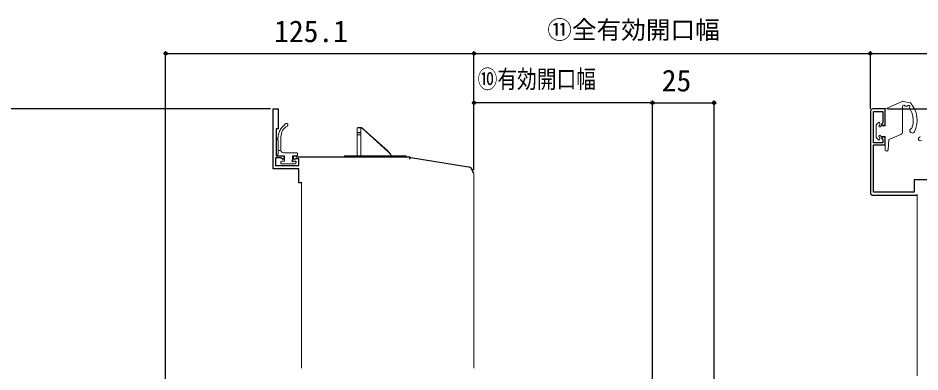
# Model space of a CAD drawing. Units: millimetres, scale not verified. Extents: x -525 to 525, y -783 to 779.
# Drawn here: x -277 to 88.9, y -190.5 to -46.8 of the extents above; entities that cross this region are included whole.
import ezdxf
from ezdxf.enums import TextEntityAlignment as Align

# ---------------------------------------------------------------- set-up
doc = ezdxf.new("R2010")
doc.units = ezdxf.units.MM
doc.header["$LTSCALE"] = 4
doc.layers.add('0-4_YKK_11E', color=7, linetype='Continuous')
doc.layers.add('0-7_YKK_D', color=6, linetype='Continuous')
doc.layers.add('0-6_YKK_13', color=4, linetype='Continuous', lineweight=18)
doc.styles.add('ＭＳ ゴシック', font='')
doc.styles.get('ＭＳ ゴシック').set_extended_font_data('MS Gothic')

msp = doc.modelspace()

# ---------------------------------------------------------------- linework, layer by layer
at = {"layer": '0-4_YKK_11E'}
for p, q in [((68.8, -84.764), (68.8, -117.764)), ((-118, -104.064), (-118, -103.717)), ((-92.5, -109.262), (-92.5, -109.664))]:
    msp.add_line(p, q, dxfattribs=at)
for points in [[(-162, -113.464), (-162.3, -113.764), (-163, -113.764), (-163, -108.064), (-173.5, -108.064), (-173.5, -83.764), (-171.5, -83.764), (-171.5, -91.764), (-172.2, -91.764), (-172.2, -102.764), (-169.2, -102.764), (-169.2, -104.14), (-169.588, -104.3), (-170.324, -103.564), (-172.5, -103.564), (-172.5, -106.764), (-163, -106.764), (-163, -103.964), (-164.476, -103.964), (-164.812, -104.3), (-165.2, -104.14), (-165.2, -102.764), (-164.5, -102.764), (-164.217, -102.964), (-163.934, -103.164), (-118, -103.164), (-118, -103.717)], [(70.1, -84.764), (73.9, -84.764), (73.9, -89.24), (73.388, -89.752), (73.323, -90.079), (73.6, -90.264), (74.8, -90.264), (74.8, -83.764), (69.8, -83.764)], [(99, -112.464), (86.5, -112.464), (86.5, -117.464), (70.1, -117.464), (70.1, -98.264), (74.8, -98.264), (74.8, -95.264), (73.6, -95.264), (73.323, -95.449), (73.388, -95.776), (73.9, -96.288), (73.9, -97.464), (70.1, -97.464), (70.1, -84.764)], [(-118, -103.717), (-117.651, -103.421), (-94.175, -107.288)], [(69.8, -118.764), (87.5, -118.764), (87.8, -118.464)]]:
    msp.add_lwpolyline(points, dxfattribs=at)
for centre, radius, start, end in [((69.8, -84.764), 1, 90, 180), ((-94.5, -109.262), 2, 360, 80.64702), ((69.8, -117.764), 1, 180, 270)]:
    msp.add_arc(centre, radius, start, end, dxfattribs=at)
at = {"layer": '0-6_YKK_13'}
for p, q in [((74.8, -90.664), (74.8, -83.962)), ((81.743, -80.788), (74.982, -83.686)), ((81.8, -93.147), (81.8, -82.664)), ((81.914, -80.769), (85.028, -81.318)), ((82.95, -82.576), (83.57, -82.685)), ((82.95, -82.576), (83.57, -82.685)), ((84.659, -83.463), (85.147, -84.343)), ((-139.35, -91.46), (-137.934, -91.46)), ((-139.35, -91.46), (-139.35, -102.764)), ((-137.572, -91.26), (-139.15, -91.26)), ((-137.85, -91.46), (-137.85, -102.764)), ((-137.35, -91.46), (-137.85, -91.46)), ((-126.998, -100.781), (-137.572, -91.26)), ((71.1, -95.164), (71.1, -90.364)), ((72.088, -89.252), (71.188, -90.152)), ((72.6, -90.264), (72.6, -89.464)), ((74.8, -90.664), (73, -90.664)), ((-170.3, -95.014), (-170.3, -100.564)), ((-137.85, -93.46), (-139.55, -93.46)), ((-139.45, -91.56), (-139.45, -102.764)), ((-139.35, -94.21), (-139.45, -94.21)), ((-137.85, -93.36), (-139.35, -93.36)), ((-137.85, -94.21), (-139.35, -94.21)), ((-137.265, -91.717), (-126.998, -100.961)), ((74.8, -94.864), (73, -94.864)), ((74.8, -100.264), (74.8, -94.864)), ((76.3, -96.164), (81.194, -94.067)), ((-171.5, -102.164), (-171.5, -96.264)), ((72.088, -96.276), (71.188, -95.376)), ((72.6, -96.064), (72.6, -95.264)), ((76.3, -96.164), (75.998, -100.308)), ((-170.3, -100.564), (-171.5, -100.564)), ((-169.3, -101.564), (-163.9, -101.564)), ((-163.6, -102.464), (-163.6, -101.864)), ((-168.8, -102.764), (-171.5, -102.764)), ((-170.4, -105.764), (-170.4, -105.264)), ((-170.1, -104.964), (-168.8, -104.964)), ((-170.1, -106.064), (-164.9, -106.064)), ((-168.8, -102.764), (-168.8, -104.964)), ((-163.9, -102.764), (-165.6, -102.764)), ((-165.6, -102.764), (-165.6, -104.664)), ((-165.3, -104.964), (-164.4, -104.964)), ((-164.188, -105.476), (-164.688, -105.976)), ((-144.5, -103.164), (-144.5, -102.764)), ((-119.5, -102.764), (-144.5, -102.764)), ((-119.5, -103.164), (-119.5, -102.764)), ((-92.5, -109.664), (-92, -109.664)), ((-92, -109.664), (-92, -189.014)), ((-162, -113.464), (-162, -189.014)), ((87.8, -192.014), (87.8, -118.464))]:
    msp.add_line(p, q, dxfattribs=at)
for centre, radius, start, end in [((75.1, -83.962), 0.3, 113.19859, 180), ((81.862, -81.064), 0.3, 80, 113.19859), ((82.3, -82.664), 0.5, 28.64194, 180), ((83.002, -82.281), 0.3, 208.64194, 260), ((83.622, -82.39), 0.3, 260, 327.97569), ((83.622, -82.39), 0.3, 260, 327.97569), ((84.3, -82.814), 0.5, 12.02432, 147.97569), ((84.3, -82.814), 0.5, 320.99224, 147.97569), ((84.922, -83.318), 0.3, 140.99224, 208.96793), ((77.405, -88.356), 10.375, 333.44397, 42.71443), ((77.797, -88.412), 8.4, 337.99987, 28.96793), ((-164.5, -95.671), 7, 126.78511, 179.9465), ((-165.3, -95.014), 5, 120.0005, 180), ((-168.1, -90.164), 0.6, 300.0005, 170.4391), ((-139.15, -91.56), 0.3, 90, 180), ((-137.934, -92.46), 1, 48, 90), ((71.4, -90.364), 0.3, 135, 180), ((72.3, -89.464), 0.3, 0, 135), ((72.6, -90.664), 0.4, 90, 0), ((72.6, -94.864), 0.4, 0, 270), ((80.8, -93.147), 1, 293.19859, 0), ((85.797, -92.536), 1, 102.18749, 332.72629), ((89.051, -95.915), 0.8, 81.89366, 305.63011), ((-171.5, -95.964), 0.3, 89.99942, 270), ((71.4, -95.164), 0.3, 180, 225), ((72.3, -96.064), 0.3, 225, 0), ((-171.5, -102.464), 0.3, 90, 270), ((-169.3, -100.564), 1, 180, 270), ((-163.9, -101.864), 0.3, 0, 90), ((-131.95, -106.28), 7.4, 28.37033, 47.99999), ((-131.95, -106.46), 7.4, 29.96718, 47.99999), ((75.4, -100.264), 0.6, 180, 355.83713), ((-170.1, -105.264), 0.3, 90, 180), ((-170.1, -105.764), 0.3, 180, 270), ((-165.6, -104.964), 0.3, 90, 0), ((-164.9, -105.764), 0.3, 270, 315), ((-164.4, -105.264), 0.3, 315, 90), ((-163.9, -102.464), 0.3, 270, 0)]:
    msp.add_arc(centre, radius, start, end, dxfattribs=at)
at = {"layer": '0-7_YKK_D'}
for p, q in [((-217.1, -319.764), (-217.1, -60.26)), ((-217.1, -61.26), (-92, -61.26)), ((-92, -108.664), (-92, -60.26)), ((-92, -108.664), (-92, -60.26)), ((-92, -61.26), (68.8, -61.26)), ((68.8, -83.764), (68.8, -60.26)), ((68.8, -83.764), (68.8, -60.26)), ((68.8, -61.26), (212.9, -61.26)), ((-92, -108.664), (-92, -80.26)), ((-19.6, -401.164), (-19.6, -80.26)), ((-19.6, -401.164), (-19.6, -80.26)), ((5.4, -314.664), (5.4, -80.26)), ((-174.5, -83.764), (-354.097, -83.764)), ((-19.6, -81.26), (-92, -81.26)), ((-19.6, -81.26), (5.4, -81.26)), ((75.8, -83.764), (329.897, -83.764))]:
    msp.add_line(p, q, dxfattribs=at)
for centre in [(-217.1, -61.26), (-92, -61.26), (-92, -61.26), (68.8, -61.26), (68.8, -61.26), (-92, -81.26), (-19.6, -81.26), (-19.6, -81.26), (5.4, -81.26)]:
    msp.add_circle(centre, 0.637, dxfattribs=at)

# ---------------------------------------------------------------- texts
at = {"layer": '0-7_YKK_D', "style": 'ＭＳ ゴシック'}
for s, height, p in [('⑪全有効開口幅', 7.331, (-62.282, -57.499)), ('125.1', 8.798, (-173.061, -59.26)), ('25', 8.798, (-15.827, -79.26))]:
    msp.add_text(s, height=height, dxfattribs=at).set_placement(p, align=Align.BOTTOM_LEFT)
at = {"layer": '0-7_YKK_D', "style": 'ＭＳ ゴシック', "width": 0.8}
msp.add_text('⑩有効開口幅', height=7.331, dxfattribs=at).set_placement((-90.527, -77.499), align=Align.BOTTOM_LEFT)

doc.saveas('drawing.dxf')
